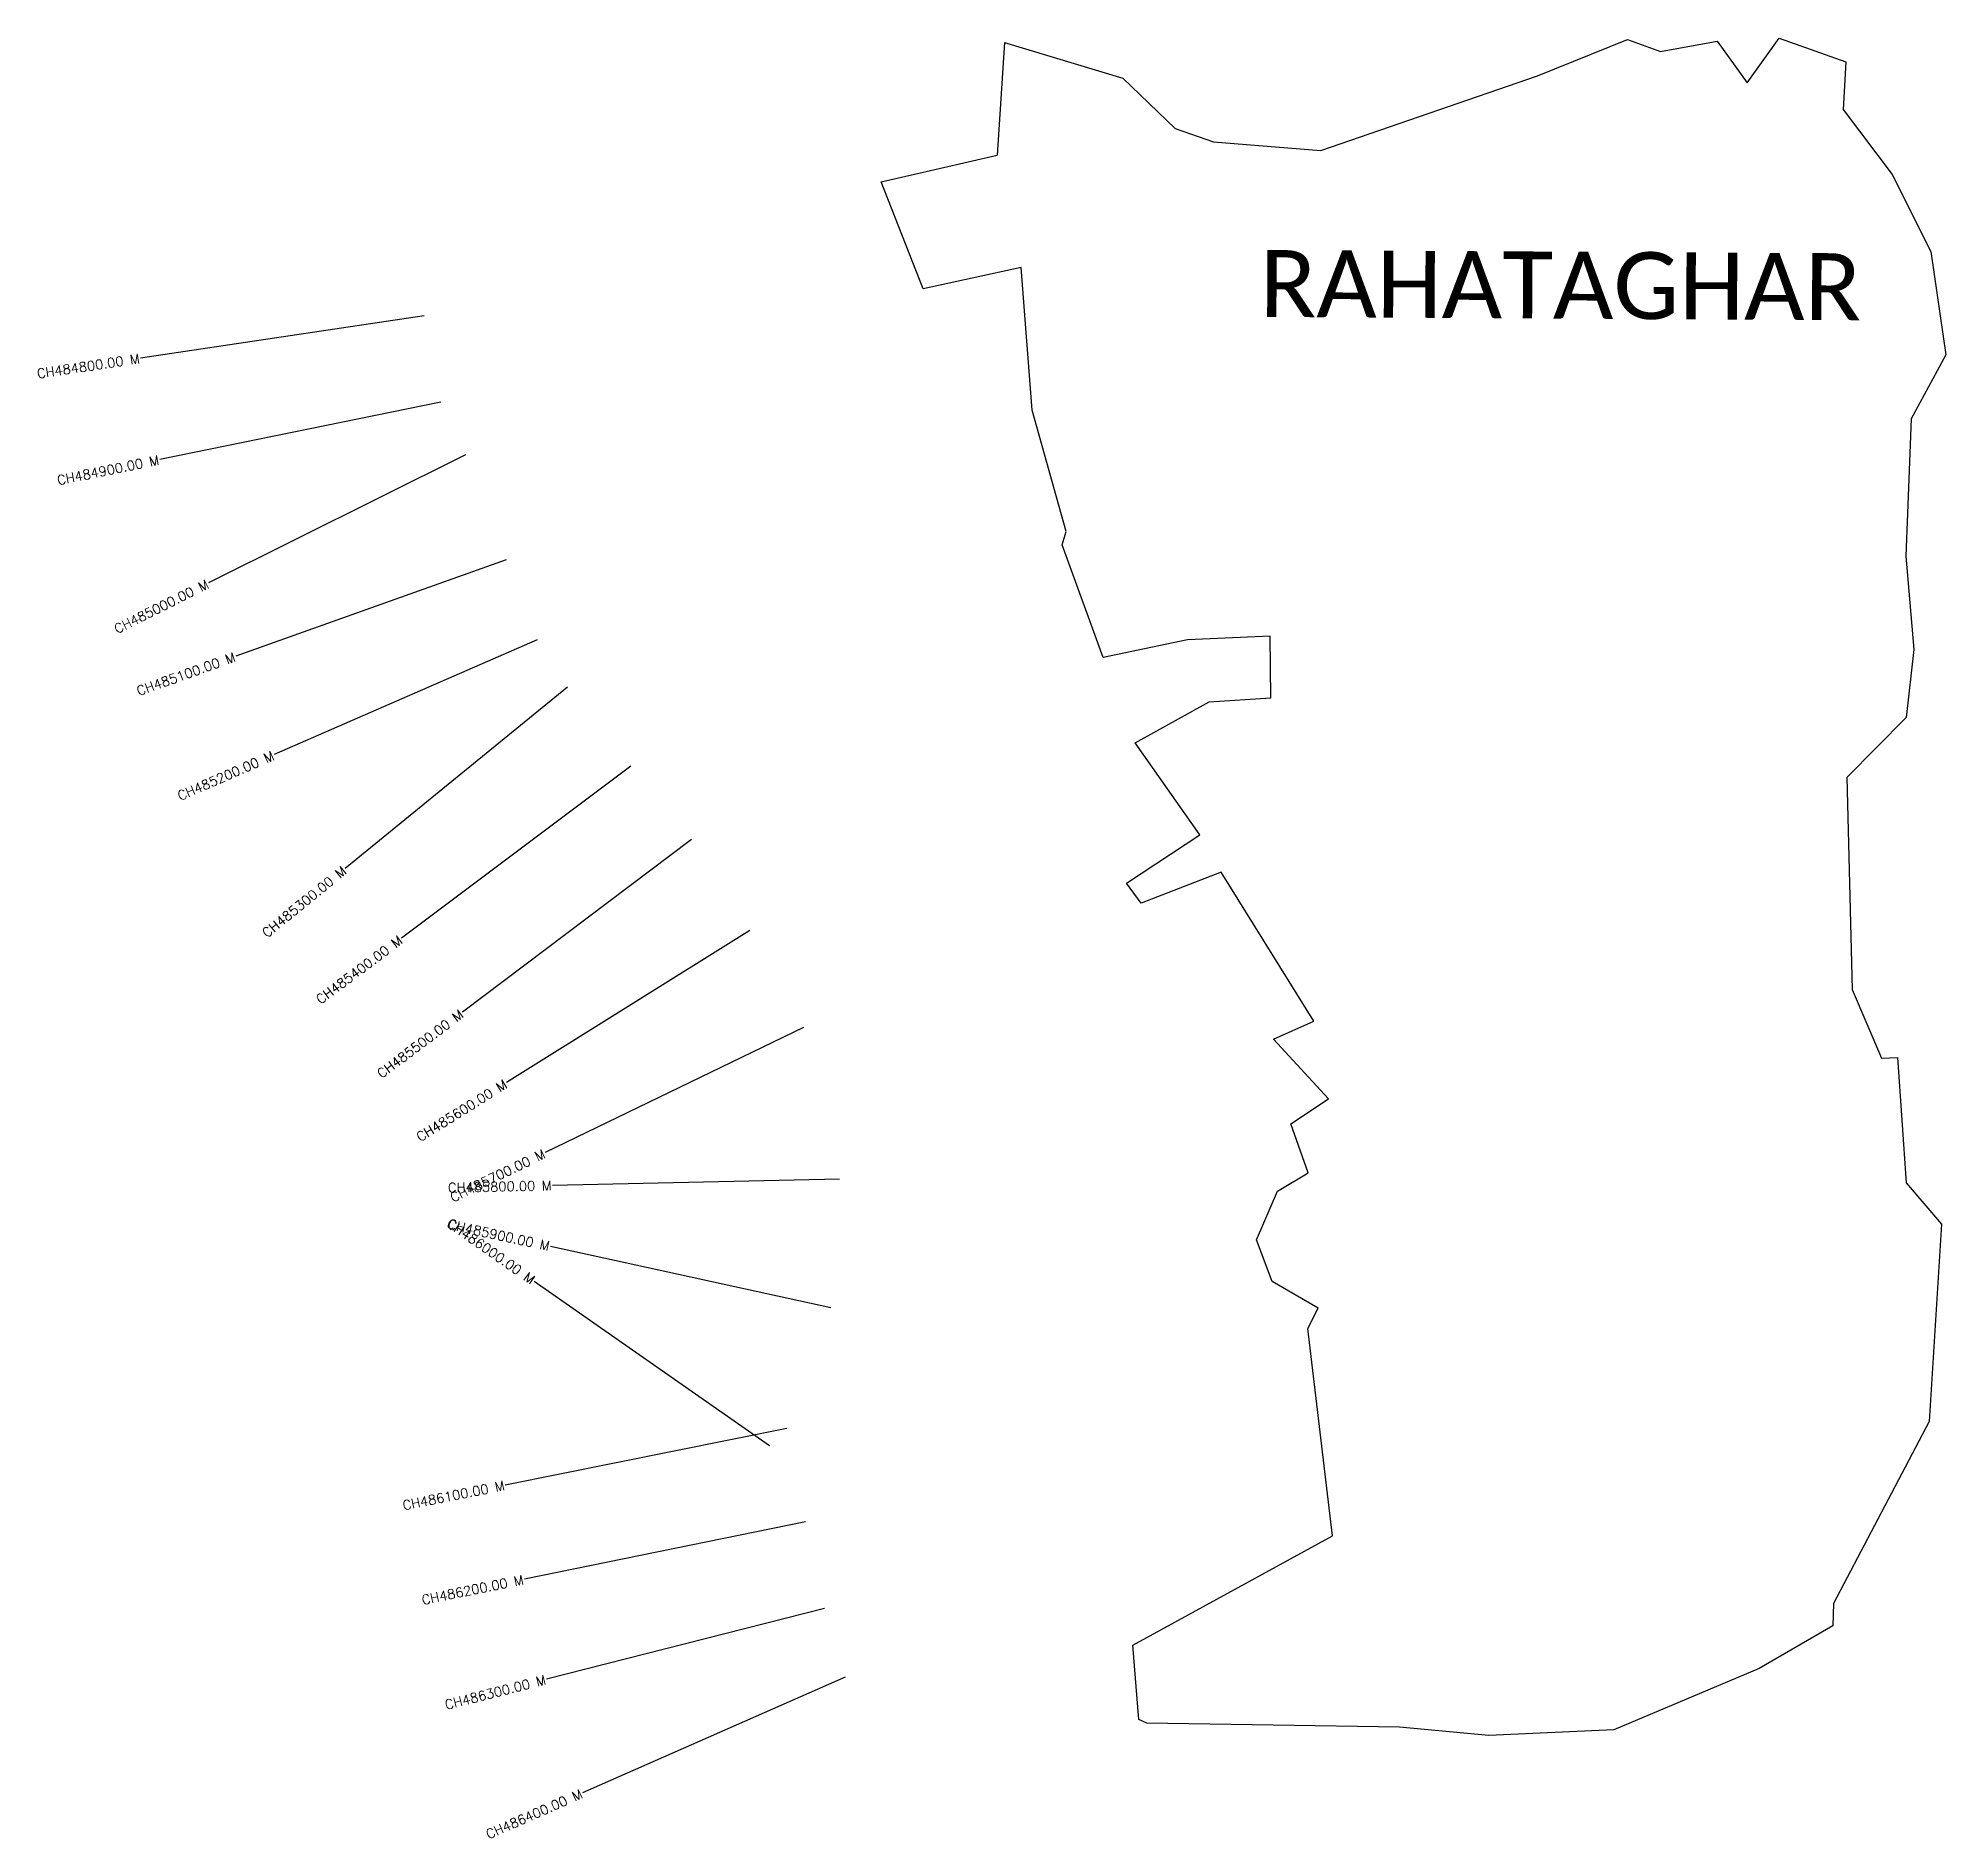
# Model space of a CAD drawing. Header units: metres. Extents: x 314677 to 316672, y 1897050 to 1898933.
import ezdxf
from ezdxf.enums import TextEntityAlignment as Align

# ---------------------------------------------------------------- set-up
doc = ezdxf.new("R2010")
doc.units = ezdxf.units.M
for name, color, linetype in [('CS', 134, 'Continuous'), ('CSMark', 6, 'Continuous'), ('village', 3, 'Continuous'), ('VILLAGE NAME', 250, 'Continuous')]:
    doc.layers.add(name, color=color, linetype=linetype)
doc.styles.get("Standard").update_dxf_attribs({"font": 'simplex.shx'})

msp = doc.modelspace()

# ---------------------------------------------------------------- linework, layer by layer
at = {"color": 6, "flags": 128}
msp.add_lwpolyline([(315688, 1898928.2), (315680.2, 1898810.3)], dxfattribs=at)
at = {"layer": 'CS'}
for p, q in [((315081.2, 1898642.3), (314784.5, 1898597.9)), ((315098.6, 1898551.9), (314804.7, 1898491.9)), ((315124.1, 1898497), (314855.7, 1898362.8)), ((315166.6, 1898386.9), (314884, 1898286.1)), ((315199.1, 1898303.5), (314924.2, 1898183.3)), ((315230.8, 1898254), (314998.4, 1898064.2)), ((315297.3, 1898171.3), (315057.3, 1897991.3)), ((315360.7, 1898094.4), (315121, 1897914)), ((315421.5, 1897999.3), (315167.1, 1897840.3)), ((315477.7, 1897897.8), (315207.6, 1897767.1)), ((315515.3, 1897739.3), (315215.3, 1897732.7)), ((315506.1, 1897604.8), (315213, 1897668.8)), ((315442, 1897460.4), (315196.1, 1897632.3)), ((315460.1, 1897478.5), (315165.9, 1897419.4)), ((315479.8, 1897380.9), (315185.9, 1897320.9)), ((315499.7, 1897290.3), (315209, 1897216.2)), ((315521.2, 1897218.4), (315246.6, 1897097.5))]:
    msp.add_line(p, q, dxfattribs=at)
at = {"layer": 'village', "color": 6}
for points in [[(315688, 1898928.2, 0), (315811.6, 1898890.9, 0), (315866.3, 1898838.2, 0), (315906.5, 1898824.2, 0), (316018.7, 1898815.1, 0), (316245.3, 1898893.3, 0), (316339.4, 1898931.3, 0), (316373.7, 1898918.6, 0), (316433.1, 1898929.5, 0), (316464.4, 1898885.8, 0), (316497.9, 1898932.6, 0), (316567.6, 1898907.8, 0), (316564.7, 1898858.1, 0), (316616, 1898790.1, 0), (316656.3, 1898709.5, 0), (316656.3, 1898709.5, 0)], [(316656.3, 1898709.5, 0), (316672.1, 1898601.4, 0), (316635.7, 1898534.6, 0), (316630.3, 1898390.9, 0), (316638.8, 1898293.1, 0), (316630.8, 1898222, 0), (316568.5, 1898159.2, 0), (316574.1, 1897937.6, 0), (316604.7, 1897865.9, 0), (316621.7, 1897866.6, 0), (316630.5, 1897735.5, 0), (316667.6, 1897692.3, 0), (316654.8, 1897485.8, 0), (316554.6, 1897295.6, 0), (316554, 1897272, 0), (316476.8, 1897227.4, 0), (316325, 1897163.5, 0), (316194.2, 1897157.6, 0), (316100.7, 1897166.3, 0), (315836.6, 1897170.5, 0), (315828.3, 1897174.3, 0), (315822, 1897251.9, 0), (316030.7, 1897366.3, 0), (316005.1, 1897583, 0), (316015.9, 1897604.5, 0), (315967.7, 1897632.1, 0), (315951.3, 1897675.8, 0), (315973.4, 1897726.8, 0), (316005.5, 1897745.8, 0), (315987.2, 1897797.3, 0), (316026.7, 1897823.3, 0), (315969, 1897885.6, 0), (316011.2, 1897904.7, 0), (315914.5, 1898060.5, 0), (315830.6, 1898027.8, 0), (315815.3, 1898048.7, 0), (315892.2, 1898099.3, 0), (315824.4, 1898195.6, 0), (315901.7, 1898238.6, 0), (315966.3, 1898242.7, 0), (315965.6, 1898307.2, 0), (315879.3, 1898303.3, 0), (315791, 1898284.9, 0), (315748.1, 1898402.6, 0), (315752.4, 1898416.6, 0), (315716.7, 1898543.5, 0), (315705.1, 1898692.7, 0), (315602.9, 1898670.3, 0), (315558.9, 1898782.5, 0), (315680.2, 1898810.3, 0)]]:
    msp.add_polyline3d(points, dxfattribs=at)

# ---------------------------------------------------------------- texts
at = {"layer": 'CSMark'}
for s, rotation, p in [('CH484800.00 M', 8.5224, (314783.5, 1898597.7)), ('CH484900.00 M', 11.544, (314803.7, 1898491.7)), ('CH485000.00 M', 26.5535, (314854.8, 1898362.4)), ('CH485100.00 M', 19.6315, (314883.1, 1898285.8)), ('CH485200.00 M', 23.6041, (314923.3, 1898182.9)), ('CH485300.00 M', 39.2373, (314997.6, 1898063.6)), ('CH485400.00 M', 36.8619, (315056.5, 1897990.7)), ('CH485500.00 M', 36.9742, (315120.2, 1897913.4)), ('CH485600.00 M', 32.0122, (315166.2, 1897839.7)), ('CH485700.00 M', 25.8271, (315206.7, 1897766.6)), ('CH485800.00 M', 1.2481, (315214.3, 1897732.7)), ('CH486000.00 M', 325.059, (315195.3, 1897632.8)), ('CH485900.00 M', 347.6665, (315212.1, 1897669.1)), ('CH486100.00 M', 11.3646, (315165, 1897419.2)), ('CH486200.00 M', 11.5293, (315184.9, 1897320.7)), ('CH486300.00 M', 14.3053, (315208, 1897216)), ('CH486400.00 M', 23.7555, (315245.7, 1897097.1))]:
    msp.add_text(s, height=10, rotation=rotation, dxfattribs=at).set_placement(p, align=Align.MIDDLE_RIGHT)
at = {"layer": 'VILLAGE NAME', "insert": (315955, 1898711.1), "char_height": 70, "attachment_point": 1, "rotation": 359.6762}
msp.add_mtext_dynamic_manual_height_columns('{\\fCalibri|b0|i0|c0|p34;RAHATAGHAR}', width=1097.028, gutter_width=520.2, heights=[0], dxfattribs=at)

doc.saveas('drawing.dxf')
